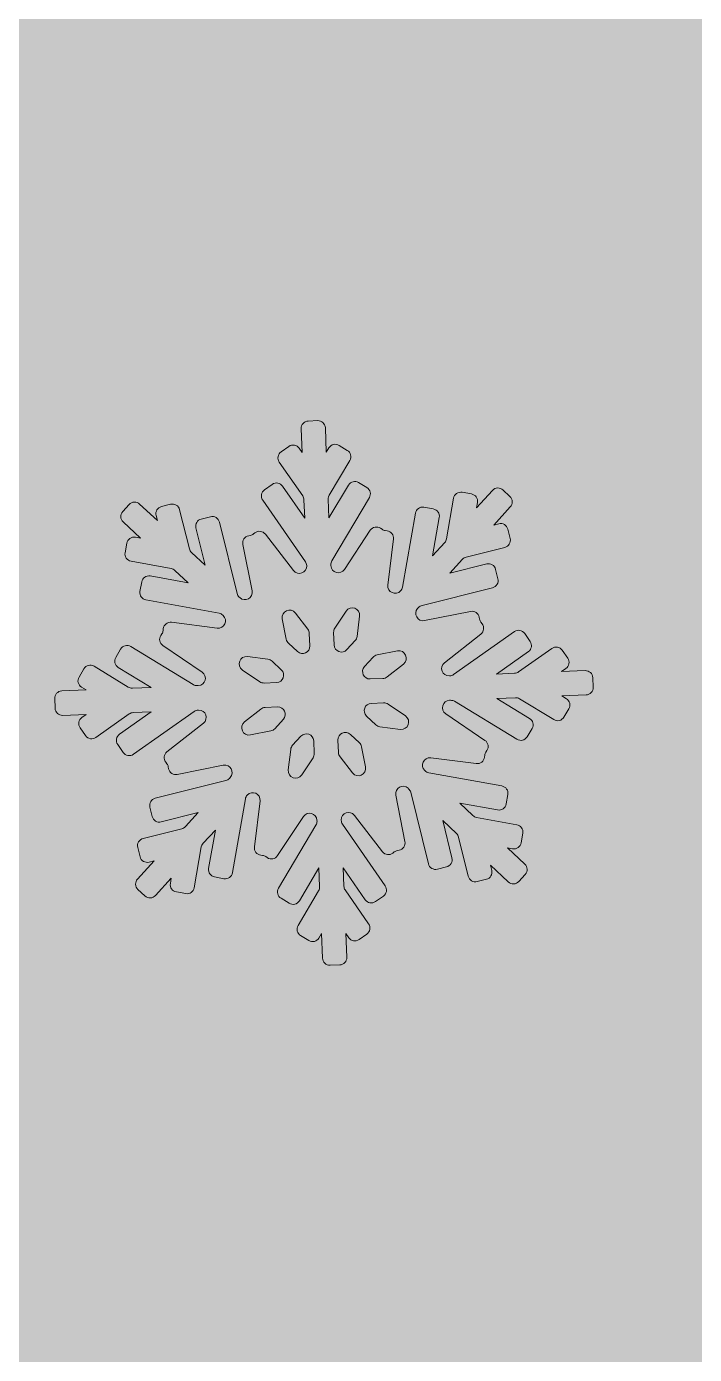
# Model space of a CAD drawing. Header units: millimetres. Extents: x 6 to 192, y -123 to -19.
# Drawn here: x 144.22 to 152.76, y -53.76 to -36.79 of the extents above; entities that cross this region are included whole.
import ezdxf

# ---------------------------------------------------------------- set-up
doc = ezdxf.new("R2010")
doc.units = ezdxf.units.MM
doc.header["$MEASUREMENT"] = 0
doc.layers.add('engraving', color=7, linetype='Continuous')
doc.layers.add('Layer 1', color=7, linetype='Continuous')

msp = doc.modelspace()

# ---------------------------------------------------------------- hatches: boundary and pattern name
at = {"layer": 'Layer 1'}
h = msp.add_hatch(color=2, dxfattribs=at)
h.dxf.hatch_style = 2
edge = h.paths.add_edge_path()
edge.add_spline(control_points=[(177.812, -93.85), (176.467, -94.657), (175.24, -95.279), (174.131, -95.716), (173.022, -96.154), (171.927, -96.439), (170.853, -96.573), (169.777, -96.709), (168.668, -96.691), (167.525, -96.523), (166.382, -96.356), (165.071, -96.069), (163.592, -95.665), (166.349, -92.372), (168.685, -88.49), (170.601, -84.018), (172.518, -79.547), (173.475, -74.992), (173.475, -70.352), (173.475, -65.108), (172.483, -60.184), (170.5, -55.578), (168.516, -50.974), (165.811, -46.956), (162.382, -43.527), (158.953, -40.098), (154.935, -37.393), (150.331, -35.409), (148.214, -34.498), (146.029, -33.798), (143.778, -33.306), (143.229, -31.368), (141.514, -29.909), (139.444, -29.751), (140.949, -28.636), (141.929, -26.852), (141.929, -24.835), (141.929, -21.455), (139.189, -18.715), (135.808, -18.715), (132.428, -18.715), (129.688, -21.455), (129.688, -24.835), (129.688, -26.852), (130.667, -28.636), (132.172, -29.751), (130.144, -29.906), (128.457, -31.31), (127.874, -33.19), (125.431, -33.686), (123.067, -34.425), (120.782, -35.409), (116.177, -37.393), (112.159, -40.098), (108.731, -43.527), (105.302, -46.956), (102.595, -50.974), (100.612, -55.578), (98.628, -60.184), (97.637, -65.108), (97.637, -70.352), (97.637, -75.395), (98.527, -80.102), (100.31, -84.472), (102.09, -88.843), (104.596, -92.74), (107.823, -96.17), (106.209, -97.516), (104.747, -98.809), (103.436, -100.053), (102.125, -101.298), (100.998, -102.39), (100.058, -103.33), (99.115, -104.272), (98.174, -105.347), (97.234, -106.557), (97.234, -106.557), (116.799, -116.844), (116.799, -116.844), (116.865, -116.844), (117.605, -116.322), (119.017, -115.28), (120.429, -114.237), (122.108, -113.095), (124.059, -111.851), (126.009, -110.607), (128.026, -109.464), (130.111, -108.423), (132.193, -107.38), (134.009, -106.86), (135.556, -106.86), (136.699, -106.86), (137.876, -107.044), (139.086, -107.414), (140.296, -107.783), (141.523, -108.237), (142.767, -108.776), (144.01, -109.313), (145.271, -109.901), (146.548, -110.541), (147.825, -111.178), (149.104, -111.767), (150.381, -112.306), (152.196, -113.112), (154.045, -113.884), (155.927, -114.625), (157.81, -115.364), (159.725, -115.986), (161.676, -116.491), (163.626, -116.995), (165.625, -117.331), (167.677, -117.499), (169.727, -117.666), (171.827, -117.583), (173.979, -117.247), (176.869, -116.776), (179.426, -116.07), (181.644, -115.129), (183.863, -114.187), (185.744, -113.247), (187.292, -112.306), (189.039, -111.162), (190.585, -109.951), (191.93, -108.674), (191.93, -108.674), (177.812, -93.85), (177.812, -93.85)], knot_values=[0, 0, 0, 0, 1, 1, 1, 2, 2, 2, 3, 3, 3, 4, 4, 4, 5, 5, 5, 6, 6, 6, 7, 7, 7, 8, 8, 8, 9, 9, 9, 10, 10, 10, 11, 11, 11, 12, 12, 12, 13, 13, 13, 14, 14, 14, 15, 15, 15, 16, 16, 16, 17, 17, 17, 18, 18, 18, 19, 19, 19, 20, 20, 20, 21, 21, 21, 22, 22, 22, 23, 23, 23, 24, 24, 24, 25, 25, 25, 26, 26, 26, 27, 27, 27, 28, 28, 28, 29, 29, 29, 30, 30, 30, 31, 31, 31, 32, 32, 32, 33, 33, 33, 34, 34, 34, 35, 35, 35, 36, 36, 36, 37, 37, 37, 38, 38, 38, 39, 39, 39, 40, 40, 40, 41, 41, 41, 42, 42, 42, 42], degree=3, periodic=1)
edge = h.paths.add_edge_path()
edge.add_spline(control_points=[(132.001, -24.835), (132.001, -22.736), (133.709, -21.028), (135.808, -21.028), (137.908, -21.028), (139.616, -22.736), (139.616, -24.835), (139.616, -26.935), (137.908, -28.643), (135.808, -28.643), (133.709, -28.643), (132.001, -26.935), (132.001, -24.835)], knot_values=[0, 0, 0, 0, 1, 1, 1, 2, 2, 2, 3, 3, 3, 4, 4, 4, 4], degree=3, periodic=1)
edge = h.paths.add_edge_path()
edge.add_spline(control_points=[(150.532, -76.504), (149.691, -78.455), (148.566, -80.152), (147.154, -81.597), (145.742, -83.044), (144.061, -84.186), (142.111, -85.026), (140.16, -85.867), (138.078, -86.286), (135.859, -86.286), (133.64, -86.286), (131.556, -85.867), (129.607, -85.026), (127.655, -84.186), (125.958, -83.044), (124.513, -81.597), (123.067, -80.152), (121.924, -78.455), (121.085, -76.504), (120.243, -74.555), (119.824, -72.47), (119.824, -70.252), (119.824, -68.033), (120.243, -65.95), (121.085, -63.999), (121.924, -62.05), (123.067, -60.369), (124.513, -58.957), (125.958, -57.545), (127.655, -56.42), (129.607, -55.578), (131.556, -54.738), (133.64, -54.318), (135.859, -54.318), (138.078, -54.318), (140.16, -54.738), (142.111, -55.578), (144.061, -56.42), (145.742, -57.545), (147.154, -58.957), (148.566, -60.369), (149.691, -62.05), (150.532, -63.999), (151.372, -65.95), (151.793, -68.033), (151.793, -70.252), (151.793, -72.47), (151.372, -74.555), (150.532, -76.504)], knot_values=[0, 0, 0, 0, 1, 1, 1, 2, 2, 2, 3, 3, 3, 4, 4, 4, 5, 5, 5, 6, 6, 6, 7, 7, 7, 8, 8, 8, 9, 9, 9, 10, 10, 10, 11, 11, 11, 12, 12, 12, 13, 13, 13, 14, 14, 14, 15, 15, 15, 16, 16, 16, 16], degree=3, periodic=1)

# ---------------------------------------------------------------- linework, layer by layer
at = {"layer": 'engraving', "lineweight": 0}
for points, knots in [([(151.458, -45.111), (151.456, -45.059), (151.412, -45.018), (151.36, -45.02), (151.36, -45.02), (151.059, -45.032), (151.059, -45.032), (151.059, -45.032), (151.115, -44.993), (151.115, -44.993), (151.157, -44.963), (151.168, -44.904), (151.138, -44.862), (151.138, -44.862), (151.068, -44.761), (151.068, -44.761), (151.038, -44.717), (150.979, -44.707), (150.936, -44.737), (150.936, -44.737), (150.51, -45.038), (150.51, -45.038), (150.495, -45.049), (150.477, -45.054), (150.459, -45.055), (150.459, -45.055), (150.229, -45.064), (150.229, -45.064), (150.229, -45.064), (150.635, -44.778), (150.635, -44.778), (150.677, -44.748), (150.687, -44.69), (150.658, -44.647), (150.658, -44.647), (150.588, -44.546), (150.588, -44.546), (150.558, -44.503), (150.498, -44.492), (150.456, -44.522), (150.456, -44.522), (149.68, -45.07), (149.68, -45.07), (149.665, -45.081), (149.648, -45.087), (149.629, -45.087), (149.629, -45.087), (149.625, -45.088), (149.625, -45.088), (149.533, -45.091), (149.491, -44.976), (149.563, -44.919), (149.563, -44.919), (150.028, -44.553), (150.028, -44.553), (150.068, -44.521), (150.076, -44.462), (150.044, -44.421), (150.044, -44.421), (150.029, -44.401), (150.029, -44.401), (150.02, -44.39), (150.014, -44.376), (150.012, -44.362), (150.012, -44.362), (150.007, -44.338), (150.007, -44.338), (149.997, -44.287), (149.947, -44.254), (149.896, -44.264), (149.896, -44.264), (149.308, -44.381), (149.308, -44.381), (149.219, -44.399), (149.159, -44.292), (149.22, -44.225), (149.22, -44.225), (149.23, -44.214), (149.23, -44.214), (149.242, -44.2), (149.259, -44.191), (149.277, -44.186), (149.277, -44.186), (150.177, -43.96), (150.177, -43.96), (150.228, -43.948), (150.259, -43.896), (150.246, -43.846), (150.246, -43.846), (150.216, -43.726), (150.216, -43.726), (150.204, -43.675), (150.152, -43.645), (150.102, -43.657), (150.102, -43.657), (149.63, -43.775), (149.63, -43.775), (149.63, -43.775), (149.793, -43.597), (149.793, -43.597), (149.805, -43.584), (149.821, -43.574), (149.839, -43.57), (149.839, -43.57), (150.333, -43.446), (150.333, -43.446), (150.383, -43.433), (150.414, -43.382), (150.402, -43.331), (150.402, -43.331), (150.372, -43.212), (150.372, -43.212), (150.359, -43.161), (150.308, -43.13), (150.257, -43.143), (150.257, -43.143), (150.193, -43.159), (150.193, -43.159), (150.193, -43.159), (150.404, -42.927), (150.404, -42.927), (150.439, -42.889), (150.437, -42.83), (150.399, -42.795), (150.399, -42.795), (150.31, -42.711), (150.31, -42.711), (150.271, -42.675), (150.211, -42.677), (150.175, -42.716), (150.175, -42.716), (149.973, -42.938), (149.973, -42.938), (149.973, -42.938), (149.985, -42.871), (149.985, -42.871), (149.994, -42.82), (149.96, -42.771), (149.909, -42.762), (149.909, -42.762), (149.789, -42.741), (149.789, -42.741), (149.738, -42.731), (149.688, -42.766), (149.679, -42.817), (149.679, -42.817), (149.589, -43.337), (149.589, -43.337), (149.586, -43.355), (149.578, -43.371), (149.566, -43.384), (149.566, -43.384), (149.411, -43.554), (149.411, -43.554), (149.411, -43.554), (149.496, -43.063), (149.496, -43.063), (149.505, -43.012), (149.471, -42.963), (149.42, -42.954), (149.42, -42.954), (149.3, -42.932), (149.3, -42.932), (149.249, -42.923), (149.2, -42.957), (149.191, -43.009), (149.191, -43.009), (149.026, -43.953), (149.026, -43.953), (149.023, -43.971), (149.015, -43.988), (149.003, -44.001), (149.003, -44.001), (149.003, -44.001), (149.003, -44.001), (148.941, -44.069), (148.828, -44.017), (148.839, -43.926), (148.839, -43.926), (148.911, -43.337), (148.911, -43.337), (148.917, -43.286), (148.88, -43.239), (148.829, -43.232), (148.829, -43.232), (148.806, -43.229), (148.806, -43.229), (148.792, -43.228), (148.777, -43.222), (148.765, -43.214), (148.765, -43.214), (148.747, -43.201), (148.747, -43.201), (148.703, -43.172), (148.644, -43.183), (148.615, -43.227), (148.615, -43.227), (148.285, -43.726), (148.285, -43.726), (148.235, -43.803), (148.116, -43.77), (148.112, -43.678), (148.112, -43.678), (148.111, -43.668), (148.111, -43.668), (148.111, -43.649), (148.115, -43.631), (148.125, -43.616), (148.125, -43.616), (148.603, -42.809), (148.603, -42.809), (148.629, -42.765), (148.615, -42.708), (148.571, -42.681), (148.571, -42.681), (148.466, -42.617), (148.466, -42.617), (148.422, -42.59), (148.363, -42.604), (148.336, -42.65), (148.336, -42.65), (148.087, -43.069), (148.087, -43.069), (148.087, -43.069), (148.077, -42.828), (148.077, -42.828), (148.077, -42.809), (148.081, -42.791), (148.091, -42.776), (148.091, -42.776), (148.353, -42.333), (148.353, -42.333), (148.379, -42.289), (148.365, -42.231), (148.321, -42.205), (148.321, -42.205), (148.217, -42.141), (148.217, -42.141), (148.172, -42.114), (148.113, -42.128), (148.086, -42.173), (148.086, -42.173), (148.053, -42.229), (148.053, -42.229), (148.053, -42.229), (148.041, -41.916), (148.041, -41.916), (148.038, -41.864), (147.995, -41.823), (147.943, -41.825), (147.943, -41.825), (147.821, -41.83), (147.821, -41.83), (147.769, -41.832), (147.729, -41.876), (147.731, -41.928), (147.731, -41.928), (147.743, -42.23), (147.743, -42.23), (147.743, -42.23), (147.706, -42.177), (147.706, -42.177), (147.676, -42.134), (147.617, -42.123), (147.574, -42.154), (147.574, -42.154), (147.474, -42.224), (147.474, -42.224), (147.432, -42.254), (147.422, -42.312), (147.451, -42.355), (147.451, -42.355), (147.751, -42.788), (147.751, -42.788), (147.761, -42.803), (147.767, -42.82), (147.767, -42.838), (147.767, -42.838), (147.777, -43.07), (147.777, -43.07), (147.777, -43.07), (147.495, -42.663), (147.495, -42.663), (147.465, -42.619), (147.406, -42.609), (147.363, -42.639), (147.363, -42.639), (147.264, -42.71), (147.264, -42.71), (147.221, -42.739), (147.211, -42.798), (147.24, -42.84), (147.24, -42.84), (147.785, -43.628), (147.785, -43.628), (147.795, -43.643), (147.801, -43.66), (147.802, -43.678), (147.802, -43.678), (147.802, -43.68), (147.802, -43.68), (147.805, -43.772), (147.689, -43.814), (147.632, -43.741), (147.632, -43.741), (147.274, -43.276), (147.274, -43.276), (147.242, -43.235), (147.182, -43.227), (147.141, -43.26), (147.141, -43.26), (147.123, -43.273), (147.123, -43.273), (147.112, -43.283), (147.098, -43.289), (147.083, -43.292), (147.083, -43.292), (147.061, -43.296), (147.061, -43.296), (147.01, -43.307), (146.977, -43.356), (146.987, -43.407), (146.987, -43.407), (147.104, -44), (147.104, -44), (147.122, -44.09), (147.014, -44.15), (146.947, -44.087), (146.947, -44.087), (146.941, -44.082), (146.941, -44.082), (146.928, -44.069), (146.918, -44.053), (146.914, -44.035), (146.914, -44.035), (146.688, -43.122), (146.688, -43.122), (146.675, -43.071), (146.624, -43.04), (146.573, -43.053), (146.573, -43.053), (146.456, -43.083), (146.456, -43.083), (146.405, -43.095), (146.374, -43.146), (146.387, -43.197), (146.387, -43.197), (146.505, -43.674), (146.505, -43.674), (146.505, -43.674), (146.33, -43.511), (146.33, -43.511), (146.317, -43.498), (146.307, -43.482), (146.303, -43.464), (146.303, -43.464), (146.179, -42.963), (146.179, -42.963), (146.166, -42.912), (146.115, -42.882), (146.064, -42.894), (146.064, -42.894), (145.947, -42.924), (145.947, -42.924), (145.896, -42.936), (145.866, -42.988), (145.878, -43.038), (145.878, -43.038), (145.894, -43.103), (145.894, -43.103), (145.894, -43.103), (145.667, -42.891), (145.667, -42.891), (145.629, -42.855), (145.568, -42.857), (145.533, -42.896), (145.533, -42.896), (145.451, -42.986), (145.451, -42.986), (145.416, -43.025), (145.418, -43.084), (145.456, -43.119), (145.456, -43.119), (145.678, -43.327), (145.678, -43.327), (145.678, -43.327), (145.613, -43.315), (145.613, -43.315), (145.561, -43.305), (145.512, -43.34), (145.503, -43.392), (145.503, -43.392), (145.482, -43.513), (145.482, -43.513), (145.473, -43.564), (145.507, -43.613), (145.558, -43.622), (145.558, -43.622), (146.071, -43.715), (146.071, -43.715), (146.089, -43.718), (146.105, -43.726), (146.119, -43.739), (146.119, -43.739), (146.289, -43.898), (146.289, -43.898), (146.289, -43.898), (145.803, -43.81), (145.803, -43.81), (145.752, -43.801), (145.703, -43.835), (145.694, -43.887), (145.694, -43.887), (145.672, -44.008), (145.672, -44.008), (145.663, -44.059), (145.698, -44.108), (145.749, -44.117), (145.749, -44.117), (146.682, -44.286), (146.682, -44.286), (146.7, -44.289), (146.716, -44.298), (146.73, -44.31), (146.73, -44.31), (146.734, -44.314), (146.734, -44.314), (146.801, -44.377), (146.748, -44.488), (146.658, -44.477), (146.658, -44.477), (146.076, -44.403), (146.076, -44.403), (146.024, -44.396), (145.977, -44.433), (145.97, -44.485), (145.97, -44.485), (145.968, -44.509), (145.968, -44.509), (145.966, -44.523), (145.961, -44.537), (145.953, -44.55), (145.953, -44.55), (145.939, -44.57), (145.939, -44.57), (145.911, -44.613), (145.922, -44.671), (145.965, -44.7), (145.965, -44.7), (146.466, -45.039), (146.466, -45.039), (146.541, -45.091), (146.508, -45.208), (146.417, -45.212), (146.417, -45.212), (146.405, -45.212), (146.405, -45.212), (146.386, -45.213), (146.368, -45.208), (146.352, -45.199), (146.352, -45.199), (145.556, -44.714), (145.556, -44.714), (145.511, -44.686), (145.452, -44.701), (145.425, -44.746), (145.425, -44.746), (145.363, -44.852), (145.363, -44.852), (145.336, -44.896), (145.351, -44.954), (145.395, -44.98), (145.395, -44.98), (145.813, -45.235), (145.813, -45.235), (145.813, -45.235), (145.575, -45.245), (145.575, -45.245), (145.556, -45.245), (145.538, -45.241), (145.522, -45.231), (145.522, -45.231), (145.086, -44.965), (145.086, -44.965), (145.041, -44.938), (144.982, -44.952), (144.956, -44.998), (144.956, -44.998), (144.893, -45.103), (144.893, -45.103), (144.867, -45.148), (144.881, -45.205), (144.925, -45.232), (144.925, -45.232), (144.984, -45.268), (144.984, -45.268), (144.984, -45.268), (144.673, -45.28), (144.673, -45.28), (144.621, -45.282), (144.58, -45.326), (144.582, -45.378), (144.582, -45.378), (144.587, -45.501), (144.587, -45.501), (144.589, -45.553), (144.633, -45.594), (144.685, -45.592), (144.685, -45.592), (144.986, -45.58), (144.986, -45.58), (144.986, -45.58), (144.93, -45.619), (144.93, -45.619), (144.888, -45.649), (144.878, -45.708), (144.907, -45.75), (144.907, -45.75), (144.977, -45.851), (144.977, -45.851), (145.007, -45.895), (145.066, -45.905), (145.109, -45.875), (145.109, -45.875), (145.535, -45.574), (145.535, -45.574), (145.55, -45.563), (145.568, -45.557), (145.586, -45.557), (145.586, -45.557), (145.816, -45.548), (145.816, -45.548), (145.816, -45.548), (145.411, -45.834), (145.411, -45.834), (145.368, -45.864), (145.358, -45.922), (145.387, -45.965), (145.387, -45.965), (145.457, -46.066), (145.457, -46.066), (145.487, -46.109), (145.547, -46.12), (145.589, -46.09), (145.589, -46.09), (146.365, -45.542), (146.365, -45.542), (146.38, -45.531), (146.398, -45.525), (146.416, -45.525), (146.416, -45.525), (146.42, -45.524), (146.42, -45.524), (146.512, -45.521), (146.554, -45.636), (146.482, -45.693), (146.482, -45.693), (146.017, -46.059), (146.017, -46.059), (145.977, -46.091), (145.969, -46.15), (146.001, -46.191), (146.001, -46.191), (146.016, -46.21), (146.016, -46.21), (146.025, -46.222), (146.031, -46.235), (146.034, -46.25), (146.034, -46.25), (146.038, -46.274), (146.038, -46.274), (146.048, -46.325), (146.098, -46.358), (146.149, -46.348), (146.149, -46.348), (146.737, -46.231), (146.737, -46.231), (146.826, -46.213), (146.886, -46.32), (146.825, -46.387), (146.825, -46.387), (146.815, -46.398), (146.815, -46.398), (146.803, -46.412), (146.786, -46.421), (146.768, -46.426), (146.768, -46.426), (145.868, -46.652), (145.868, -46.652), (145.817, -46.664), (145.787, -46.716), (145.799, -46.766), (145.799, -46.766), (145.829, -46.886), (145.829, -46.886), (145.841, -46.937), (145.893, -46.967), (145.943, -46.955), (145.943, -46.955), (146.415, -46.836), (146.415, -46.836), (146.415, -46.836), (146.252, -47.014), (146.252, -47.014), (146.24, -47.028), (146.224, -47.038), (146.206, -47.042), (146.206, -47.042), (145.712, -47.166), (145.712, -47.166), (145.662, -47.179), (145.631, -47.23), (145.643, -47.281), (145.643, -47.281), (145.673, -47.4), (145.673, -47.4), (145.686, -47.451), (145.737, -47.482), (145.788, -47.469), (145.788, -47.469), (145.852, -47.453), (145.852, -47.453), (145.852, -47.453), (145.641, -47.685), (145.641, -47.685), (145.606, -47.723), (145.608, -47.782), (145.646, -47.817), (145.646, -47.817), (145.735, -47.901), (145.735, -47.901), (145.774, -47.937), (145.834, -47.935), (145.87, -47.896), (145.87, -47.896), (146.072, -47.674), (146.072, -47.674), (146.072, -47.674), (146.06, -47.741), (146.06, -47.741), (146.051, -47.792), (146.085, -47.841), (146.137, -47.85), (146.137, -47.85), (146.256, -47.871), (146.256, -47.871), (146.308, -47.881), (146.357, -47.846), (146.366, -47.795), (146.366, -47.795), (146.456, -47.275), (146.456, -47.275), (146.459, -47.257), (146.467, -47.241), (146.48, -47.228), (146.48, -47.228), (146.635, -47.058), (146.635, -47.058), (146.635, -47.058), (146.549, -47.549), (146.549, -47.549), (146.54, -47.6), (146.574, -47.649), (146.625, -47.658), (146.625, -47.658), (146.745, -47.68), (146.745, -47.68), (146.796, -47.689), (146.846, -47.655), (146.855, -47.603), (146.855, -47.603), (147.019, -46.658), (147.019, -46.658), (147.022, -46.641), (147.03, -46.624), (147.042, -46.611), (147.042, -46.611), (147.042, -46.611), (147.042, -46.611), (147.104, -46.543), (147.217, -46.595), (147.206, -46.686), (147.206, -46.686), (147.134, -47.275), (147.134, -47.275), (147.128, -47.326), (147.165, -47.373), (147.216, -47.38), (147.216, -47.38), (147.239, -47.383), (147.239, -47.383), (147.253, -47.384), (147.268, -47.39), (147.28, -47.398), (147.28, -47.398), (147.299, -47.411), (147.299, -47.411), (147.342, -47.44), (147.401, -47.429), (147.43, -47.385), (147.43, -47.385), (147.76, -46.886), (147.76, -46.886), (147.811, -46.809), (147.93, -46.842), (147.933, -46.934), (147.933, -46.934), (147.934, -46.944), (147.934, -46.944), (147.934, -46.963), (147.93, -46.981), (147.921, -46.996), (147.921, -46.996), (147.442, -47.803), (147.442, -47.803), (147.416, -47.847), (147.43, -47.905), (147.474, -47.931), (147.474, -47.931), (147.579, -47.995), (147.579, -47.995), (147.624, -48.022), (147.682, -48.008), (147.709, -47.962), (147.709, -47.962), (147.958, -47.543), (147.958, -47.543), (147.958, -47.543), (147.968, -47.784), (147.968, -47.784), (147.968, -47.802), (147.964, -47.821), (147.955, -47.836), (147.955, -47.836), (147.692, -48.279), (147.692, -48.279), (147.666, -48.323), (147.68, -48.381), (147.724, -48.408), (147.724, -48.408), (147.828, -48.471), (147.828, -48.471), (147.873, -48.498), (147.932, -48.484), (147.959, -48.439), (147.959, -48.439), (147.992, -48.383), (147.992, -48.383), (147.992, -48.383), (148.004, -48.696), (148.004, -48.696), (148.007, -48.748), (148.05, -48.789), (148.102, -48.787), (148.102, -48.787), (148.224, -48.782), (148.224, -48.782), (148.276, -48.78), (148.317, -48.736), (148.314, -48.684), (148.314, -48.684), (148.302, -48.381), (148.302, -48.381), (148.302, -48.381), (148.339, -48.435), (148.339, -48.435), (148.369, -48.478), (148.428, -48.488), (148.471, -48.458), (148.471, -48.458), (148.571, -48.388), (148.571, -48.388), (148.613, -48.358), (148.623, -48.3), (148.594, -48.257), (148.594, -48.257), (148.294, -47.824), (148.294, -47.824), (148.284, -47.809), (148.278, -47.792), (148.278, -47.774), (148.278, -47.774), (148.268, -47.542), (148.268, -47.542), (148.268, -47.542), (148.55, -47.949), (148.55, -47.949), (148.58, -47.992), (148.639, -48.003), (148.682, -47.973), (148.682, -47.973), (148.782, -47.902), (148.782, -47.902), (148.824, -47.873), (148.834, -47.814), (148.805, -47.772), (148.805, -47.772), (148.26, -46.984), (148.26, -46.984), (148.25, -46.969), (148.244, -46.952), (148.244, -46.934), (148.244, -46.934), (148.244, -46.932), (148.244, -46.932), (148.24, -46.84), (148.357, -46.798), (148.413, -46.871), (148.413, -46.871), (148.771, -47.336), (148.771, -47.336), (148.803, -47.378), (148.863, -47.385), (148.904, -47.353), (148.904, -47.353), (148.922, -47.339), (148.922, -47.339), (148.934, -47.329), (148.947, -47.323), (148.962, -47.32), (148.962, -47.32), (148.984, -47.316), (148.984, -47.316), (149.035, -47.305), (149.068, -47.256), (149.058, -47.205), (149.058, -47.205), (148.941, -46.612), (148.941, -46.612), (148.924, -46.522), (149.031, -46.462), (149.098, -46.525), (149.098, -46.525), (149.104, -46.53), (149.104, -46.53), (149.118, -46.543), (149.127, -46.559), (149.131, -46.576), (149.131, -46.576), (149.357, -47.49), (149.357, -47.49), (149.37, -47.541), (149.421, -47.572), (149.472, -47.559), (149.472, -47.559), (149.59, -47.529), (149.59, -47.529), (149.64, -47.517), (149.671, -47.466), (149.658, -47.415), (149.658, -47.415), (149.54, -46.938), (149.54, -46.938), (149.54, -46.938), (149.715, -47.101), (149.715, -47.101), (149.728, -47.114), (149.738, -47.13), (149.742, -47.148), (149.742, -47.148), (149.866, -47.649), (149.866, -47.649), (149.879, -47.7), (149.93, -47.731), (149.981, -47.718), (149.981, -47.718), (150.099, -47.688), (150.099, -47.688), (150.149, -47.676), (150.18, -47.624), (150.167, -47.574), (150.167, -47.574), (150.151, -47.509), (150.151, -47.509), (150.151, -47.509), (150.378, -47.721), (150.378, -47.721), (150.416, -47.757), (150.477, -47.755), (150.512, -47.716), (150.512, -47.716), (150.595, -47.626), (150.595, -47.626), (150.63, -47.587), (150.627, -47.528), (150.589, -47.493), (150.589, -47.493), (150.368, -47.285), (150.368, -47.285), (150.368, -47.285), (150.432, -47.297), (150.432, -47.297), (150.484, -47.307), (150.533, -47.272), (150.542, -47.22), (150.542, -47.22), (150.563, -47.099), (150.563, -47.099), (150.572, -47.048), (150.538, -46.999), (150.487, -46.99), (150.487, -46.99), (149.974, -46.897), (149.974, -46.897), (149.956, -46.894), (149.94, -46.886), (149.926, -46.873), (149.926, -46.873), (149.757, -46.714), (149.757, -46.714), (149.757, -46.714), (150.242, -46.802), (150.242, -46.802), (150.293, -46.811), (150.343, -46.777), (150.352, -46.725), (150.352, -46.725), (150.373, -46.604), (150.373, -46.604), (150.382, -46.553), (150.348, -46.504), (150.296, -46.495), (150.296, -46.495), (149.363, -46.326), (149.363, -46.326), (149.345, -46.323), (149.329, -46.314), (149.316, -46.302), (149.316, -46.302), (149.311, -46.298), (149.311, -46.298), (149.244, -46.235), (149.297, -46.124), (149.388, -46.135), (149.388, -46.135), (149.969, -46.209), (149.969, -46.209), (150.021, -46.216), (150.068, -46.179), (150.075, -46.127), (150.075, -46.127), (150.078, -46.103), (150.078, -46.103), (150.079, -46.088), (150.085, -46.075), (150.093, -46.062), (150.093, -46.062), (150.106, -46.042), (150.106, -46.042), (150.134, -45.999), (150.123, -45.941), (150.08, -45.912), (150.08, -45.912), (149.579, -45.573), (149.579, -45.573), (149.504, -45.521), (149.538, -45.404), (149.629, -45.4), (149.629, -45.4), (149.64, -45.4), (149.64, -45.4), (149.659, -45.399), (149.677, -45.404), (149.693, -45.413), (149.693, -45.413), (150.489, -45.898), (150.489, -45.898), (150.534, -45.926), (150.593, -45.911), (150.62, -45.866), (150.62, -45.866), (150.682, -45.76), (150.682, -45.76), (150.709, -45.716), (150.694, -45.658), (150.65, -45.632), (150.65, -45.632), (150.232, -45.377), (150.232, -45.377), (150.232, -45.377), (150.47, -45.367), (150.47, -45.367), (150.489, -45.367), (150.507, -45.371), (150.523, -45.381), (150.523, -45.381), (150.959, -45.647), (150.959, -45.647), (151.004, -45.674), (151.063, -45.66), (151.09, -45.614), (151.09, -45.614), (151.152, -45.509), (151.152, -45.509), (151.179, -45.464), (151.164, -45.407), (151.12, -45.38), (151.12, -45.38), (151.062, -45.344), (151.062, -45.344), (151.062, -45.344), (151.372, -45.332), (151.372, -45.332), (151.424, -45.33), (151.465, -45.286), (151.463, -45.234), (151.463, -45.234), (151.458, -45.111), (151.458, -45.111)], [0, 0, 0, 0, 1, 1, 1, 2, 2, 2, 3, 3, 3, 4, 4, 4, 5, 5, 5, 6, 6, 6, 7, 7, 7, 8, 8, 8, 9, 9, 9, 10, 10, 10, 11, 11, 11, 12, 12, 12, 13, 13, 13, 14, 14, 14, 15, 15, 15, 16, 16, 16, 17, 17, 17, 18, 18, 18, 19, 19, 19, 20, 20, 20, 21, 21, 21, 22, 22, 22, 23, 23, 23, 24, 24, 24, 25, 25, 25, 26, 26, 26, 27, 27, 27, 28, 28, 28, 29, 29, 29, 30, 30, 30, 31, 31, 31, 32, 32, 32, 33, 33, 33, 34, 34, 34, 35, 35, 35, 36, 36, 36, 37, 37, 37, 38, 38, 38, 39, 39, 39, 40, 40, 40, 41, 41, 41, 42, 42, 42, 43, 43, 43, 44, 44, 44, 45, 45, 45, 46, 46, 46, 47, 47, 47, 48, 48, 48, 49, 49, 49, 50, 50, 50, 51, 51, 51, 52, 52, 52, 53, 53, 53, 54, 54, 54, 55, 55, 55, 56, 56, 56, 57, 57, 57, 58, 58, 58, 59, 59, 59, 60, 60, 60, 61, 61, 61, 62, 62, 62, 63, 63, 63, 64, 64, 64, 65, 65, 65, 66, 66, 66, 67, 67, 67, 68, 68, 68, 69, 69, 69, 70, 70, 70, 71, 71, 71, 72, 72, 72, 73, 73, 73, 74, 74, 74, 75, 75, 75, 76, 76, 76, 77, 77, 77, 78, 78, 78, 79, 79, 79, 80, 80, 80, 81, 81, 81, 82, 82, 82, 83, 83, 83, 84, 84, 84, 85, 85, 85, 86, 86, 86, 87, 87, 87, 88, 88, 88, 89, 89, 89, 90, 90, 90, 91, 91, 91, 92, 92, 92, 93, 93, 93, 94, 94, 94, 95, 95, 95, 96, 96, 96, 97, 97, 97, 98, 98, 98, 99, 99, 99, 100, 100, 100, 101, 101, 101, 102, 102, 102, 103, 103, 103, 104, 104, 104, 105, 105, 105, 106, 106, 106, 107, 107, 107, 108, 108, 108, 109, 109, 109, 110, 110, 110, 111, 111, 111, 112, 112, 112, 113, 113, 113, 114, 114, 114, 115, 115, 115, 116, 116, 116, 117, 117, 117, 118, 118, 118, 119, 119, 119, 120, 120, 120, 121, 121, 121, 122, 122, 122, 123, 123, 123, 124, 124, 124, 125, 125, 125, 126, 126, 126, 127, 127, 127, 128, 128, 128, 129, 129, 129, 130, 130, 130, 131, 131, 131, 132, 132, 132, 133, 133, 133, 134, 134, 134, 135, 135, 135, 136, 136, 136, 137, 137, 137, 138, 138, 138, 139, 139, 139, 140, 140, 140, 141, 141, 141, 142, 142, 142, 143, 143, 143, 144, 144, 144, 145, 145, 145, 146, 146, 146, 147, 147, 147, 148, 148, 148, 149, 149, 149, 150, 150, 150, 151, 151, 151, 152, 152, 152, 153, 153, 153, 154, 154, 154, 155, 155, 155, 156, 156, 156, 157, 157, 157, 158, 158, 158, 159, 159, 159, 160, 160, 160, 161, 161, 161, 162, 162, 162, 163, 163, 163, 164, 164, 164, 165, 165, 165, 166, 166, 166, 167, 167, 167, 168, 168, 168, 169, 169, 169, 170, 170, 170, 171, 171, 171, 172, 172, 172, 173, 173, 173, 174, 174, 174, 175, 175, 175, 176, 176, 176, 177, 177, 177, 178, 178, 178, 179, 179, 179, 180, 180, 180, 181, 181, 181, 182, 182, 182, 183, 183, 183, 184, 184, 184, 185, 185, 185, 186, 186, 186, 187, 187, 187, 188, 188, 188, 189, 189, 189, 190, 190, 190, 191, 191, 191, 192, 192, 192, 193, 193, 193, 194, 194, 194, 195, 195, 195, 196, 196, 196, 197, 197, 197, 198, 198, 198, 199, 199, 199, 200, 200, 200, 201, 201, 201, 202, 202, 202, 203, 203, 203, 204, 204, 204, 205, 205, 205, 206, 206, 206, 207, 207, 207, 208, 208, 208, 209, 209, 209, 210, 210, 210, 211, 211, 211, 212, 212, 212, 213, 213, 213, 214, 214, 214, 215, 215, 215, 216, 216, 216, 217, 217, 217, 218, 218, 218, 219, 219, 219, 220, 220, 220, 221, 221, 221, 222, 222, 222, 223, 223, 223, 224, 224, 224, 225, 225, 225, 226, 226, 226, 227, 227, 227, 228, 228, 228, 229, 229, 229, 230, 230, 230, 231, 231, 231, 232, 232, 232, 233, 233, 233, 234, 234, 234, 235, 235, 235, 236, 236, 236, 237, 237, 237, 238, 238, 238, 239, 239, 239, 240, 240, 240, 241, 241, 241, 242, 242, 242, 243, 243, 243, 244, 244, 244, 245, 245, 245, 246, 246, 246, 247, 247, 247, 248, 248, 248, 249, 249, 249, 250, 250, 250, 251, 251, 251, 252, 252, 252, 253, 253, 253, 254, 254, 254, 255, 255, 255, 256, 256, 256, 257, 257, 257, 258, 258, 258, 259, 259, 259, 260, 260, 260, 261, 261, 261, 262, 262, 262, 263, 263, 263, 264, 264, 264, 265, 265, 265, 266, 266, 266, 267, 267, 267, 268, 268, 268, 269, 269, 269, 270, 270, 270, 271, 271, 271, 272, 272, 272, 273, 273, 273, 274, 274, 274, 275, 275, 275, 276, 276, 276, 277, 277, 277, 278, 278, 278, 279, 279, 279, 280, 280, 280, 281, 281, 281, 282, 282, 282, 283, 283, 283, 284, 284, 284, 285, 285, 285, 286, 286, 286, 287, 287, 287, 288, 288, 288, 289, 289, 289, 290, 290, 290, 291, 291, 291, 292, 292, 292, 293, 293, 293, 294, 294, 294, 295, 295, 295, 296, 296, 296, 297, 297, 297, 298, 298, 298, 299, 299, 299, 300, 300, 300, 301, 301, 301, 302, 302, 302, 303, 303, 303, 304, 304, 304, 305, 305, 305, 306, 306, 306, 307, 307, 307, 308, 308, 308, 309, 309, 309, 310, 310, 310, 311, 311, 311, 312, 312, 312, 313, 313, 313, 314, 314, 314, 315, 315, 315, 316, 316, 316, 317, 317, 317, 318, 318, 318, 319, 319, 319, 320, 320, 320, 321, 321, 321, 322, 322, 322, 323, 323, 323, 324, 324, 324, 325, 325, 325, 326, 326, 326, 327, 327, 327, 328, 328, 328, 329, 329, 329, 330, 330, 330, 331, 331, 331, 332, 332, 332, 333, 333, 333, 334, 334, 334, 335, 335, 335, 336, 336, 336, 336]), ([(147.659, -44.284), (147.659, -44.284), (147.817, -44.49), (147.817, -44.49), (147.829, -44.506), (147.836, -44.524), (147.836, -44.544), (147.836, -44.544), (147.843, -44.704), (147.843, -44.704), (147.846, -44.788), (147.746, -44.834), (147.684, -44.777), (147.684, -44.777), (147.57, -44.67), (147.57, -44.67), (147.556, -44.657), (147.546, -44.639), (147.542, -44.619), (147.542, -44.619), (147.491, -44.36), (147.491, -44.36), (147.472, -44.262), (147.598, -44.205), (147.659, -44.284)], [0, 0, 0, 0, 1, 1, 1, 2, 2, 2, 3, 3, 3, 4, 4, 4, 5, 5, 5, 6, 6, 6, 7, 7, 7, 8, 8, 8, 8]), ([(148.153, -44.692), (148.153, -44.692), (148.146, -44.533), (148.146, -44.533), (148.146, -44.513), (148.151, -44.493), (148.162, -44.477), (148.162, -44.477), (148.306, -44.259), (148.306, -44.259), (148.361, -44.176), (148.491, -44.224), (148.479, -44.323), (148.479, -44.323), (148.447, -44.584), (148.447, -44.584), (148.444, -44.604), (148.436, -44.622), (148.423, -44.637), (148.423, -44.637), (148.317, -44.752), (148.317, -44.752), (148.26, -44.815), (148.156, -44.777), (148.153, -44.692)], [0, 0, 0, 0, 1, 1, 1, 2, 2, 2, 3, 3, 3, 4, 4, 4, 5, 5, 5, 6, 6, 6, 7, 7, 7, 8, 8, 8, 8]), ([(148.541, -44.969), (148.541, -44.969), (148.65, -44.849), (148.65, -44.849), (148.664, -44.835), (148.682, -44.824), (148.701, -44.82), (148.701, -44.82), (148.961, -44.769), (148.961, -44.769), (149.058, -44.749), (149.116, -44.874), (149.038, -44.936), (149.038, -44.936), (148.829, -45.1), (148.829, -45.1), (148.813, -45.113), (148.794, -45.12), (148.774, -45.121), (148.774, -45.121), (148.615, -45.127), (148.615, -45.127), (148.531, -45.13), (148.485, -45.031), (148.541, -44.969)], [0, 0, 0, 0, 1, 1, 1, 2, 2, 2, 3, 3, 3, 4, 4, 4, 5, 5, 5, 6, 6, 6, 7, 7, 7, 8, 8, 8, 8]), ([(147.203, -45.163), (147.203, -45.163), (146.982, -45.013), (146.982, -45.013), (146.899, -44.957), (146.948, -44.828), (147.047, -44.841), (147.047, -44.841), (147.307, -44.874), (147.307, -44.874), (147.326, -44.877), (147.345, -44.885), (147.359, -44.899), (147.359, -44.899), (147.478, -45.01), (147.478, -45.01), (147.539, -45.067), (147.501, -45.17), (147.417, -45.173), (147.417, -45.173), (147.26, -45.179), (147.26, -45.179), (147.24, -45.18), (147.22, -45.174), (147.203, -45.163)], [0, 0, 0, 0, 1, 1, 1, 2, 2, 2, 3, 3, 3, 4, 4, 4, 5, 5, 5, 6, 6, 6, 7, 7, 7, 8, 8, 8, 8]), ([(147.504, -45.643), (147.504, -45.643), (147.395, -45.763), (147.395, -45.763), (147.382, -45.777), (147.364, -45.788), (147.344, -45.791), (147.344, -45.791), (147.084, -45.843), (147.084, -45.843), (146.987, -45.863), (146.929, -45.738), (147.008, -45.676), (147.008, -45.676), (147.217, -45.512), (147.217, -45.512), (147.232, -45.499), (147.252, -45.492), (147.271, -45.491), (147.271, -45.491), (147.43, -45.485), (147.43, -45.485), (147.514, -45.482), (147.56, -45.581), (147.504, -45.643)], [0, 0, 0, 0, 1, 1, 1, 2, 2, 2, 3, 3, 3, 4, 4, 4, 5, 5, 5, 6, 6, 6, 7, 7, 7, 8, 8, 8, 8]), ([(148.842, -45.449), (148.842, -45.449), (149.063, -45.599), (149.063, -45.599), (149.146, -45.655), (149.097, -45.784), (148.999, -45.771), (148.999, -45.771), (148.738, -45.738), (148.738, -45.738), (148.719, -45.735), (148.7, -45.727), (148.686, -45.713), (148.686, -45.713), (148.567, -45.602), (148.567, -45.602), (148.506, -45.545), (148.544, -45.442), (148.628, -45.439), (148.628, -45.439), (148.785, -45.433), (148.785, -45.433), (148.805, -45.432), (148.825, -45.438), (148.842, -45.449)], [0, 0, 0, 0, 1, 1, 1, 2, 2, 2, 3, 3, 3, 4, 4, 4, 5, 5, 5, 6, 6, 6, 7, 7, 7, 8, 8, 8, 8]), ([(147.892, -45.919), (147.892, -45.919), (147.899, -46.079), (147.899, -46.079), (147.899, -46.099), (147.894, -46.119), (147.883, -46.135), (147.883, -46.135), (147.739, -46.353), (147.739, -46.353), (147.684, -46.436), (147.555, -46.388), (147.567, -46.289), (147.567, -46.289), (147.599, -46.028), (147.599, -46.028), (147.601, -46.008), (147.609, -45.99), (147.623, -45.975), (147.623, -45.975), (147.728, -45.86), (147.728, -45.86), (147.785, -45.797), (147.889, -45.835), (147.892, -45.919)], [0, 0, 0, 0, 1, 1, 1, 2, 2, 2, 3, 3, 3, 4, 4, 4, 5, 5, 5, 6, 6, 6, 7, 7, 7, 8, 8, 8, 8]), ([(148.387, -46.327), (148.387, -46.327), (148.228, -46.122), (148.228, -46.122), (148.216, -46.106), (148.209, -46.088), (148.209, -46.068), (148.209, -46.068), (148.202, -45.908), (148.202, -45.908), (148.199, -45.824), (148.299, -45.778), (148.361, -45.835), (148.361, -45.835), (148.475, -45.942), (148.475, -45.942), (148.489, -45.955), (148.499, -45.973), (148.503, -45.993), (148.503, -45.993), (148.554, -46.252), (148.554, -46.252), (148.573, -46.349), (148.447, -46.407), (148.387, -46.327)], [0, 0, 0, 0, 1, 1, 1, 2, 2, 2, 3, 3, 3, 4, 4, 4, 5, 5, 5, 6, 6, 6, 7, 7, 7, 8, 8, 8, 8])]:
    msp.add_open_spline(points, degree=3, knots=knots, dxfattribs=at)
at = {"layer": 'Layer 1', "lineweight": 0}
msp.add_open_spline([(177.812, -93.85), (176.467, -94.657), (175.24, -95.279), (174.131, -95.716), (173.022, -96.154), (171.927, -96.439), (170.853, -96.573), (169.777, -96.709), (168.668, -96.691), (167.525, -96.523), (166.382, -96.356), (165.071, -96.069), (163.592, -95.665), (166.349, -92.372), (168.685, -88.49), (170.601, -84.018), (172.518, -79.547), (173.475, -74.992), (173.475, -70.352), (173.475, -65.108), (172.483, -60.184), (170.5, -55.578), (168.516, -50.974), (165.811, -46.956), (162.382, -43.527), (158.953, -40.098), (154.935, -37.393), (150.331, -35.409), (148.214, -34.498), (146.029, -33.798), (143.778, -33.306), (143.229, -31.368), (141.514, -29.909), (139.444, -29.751), (140.949, -28.636), (141.929, -26.852), (141.929, -24.835), (141.929, -21.455), (139.189, -18.715), (135.808, -18.715), (132.428, -18.715), (129.688, -21.455), (129.688, -24.835), (129.688, -26.852), (130.667, -28.636), (132.172, -29.751), (130.144, -29.906), (128.457, -31.31), (127.874, -33.19), (125.431, -33.686), (123.067, -34.425), (120.782, -35.409), (116.177, -37.393), (112.159, -40.098), (108.731, -43.527), (105.302, -46.956), (102.595, -50.974), (100.612, -55.578), (98.628, -60.184), (97.637, -65.108), (97.637, -70.352), (97.637, -75.395), (98.527, -80.102), (100.31, -84.472), (102.09, -88.843), (104.596, -92.74), (107.823, -96.17), (106.209, -97.516), (104.747, -98.809), (103.436, -100.053), (102.125, -101.298), (100.998, -102.39), (100.058, -103.33), (99.115, -104.272), (98.174, -105.347), (97.234, -106.557), (97.234, -106.557), (116.799, -116.844), (116.799, -116.844), (116.865, -116.844), (117.605, -116.322), (119.017, -115.28), (120.429, -114.237), (122.108, -113.095), (124.059, -111.851), (126.009, -110.607), (128.026, -109.464), (130.111, -108.423), (132.193, -107.38), (134.009, -106.86), (135.556, -106.86), (136.699, -106.86), (137.876, -107.044), (139.086, -107.414), (140.296, -107.783), (141.523, -108.237), (142.767, -108.776), (144.01, -109.313), (145.271, -109.901), (146.548, -110.541), (147.825, -111.178), (149.104, -111.767), (150.381, -112.306), (152.196, -113.112), (154.045, -113.884), (155.927, -114.625), (157.81, -115.364), (159.725, -115.986), (161.676, -116.491), (163.626, -116.995), (165.625, -117.331), (167.677, -117.499), (169.727, -117.666), (171.827, -117.583), (173.979, -117.247), (176.869, -116.776), (179.426, -116.07), (181.644, -115.129), (183.863, -114.187), (185.744, -113.247), (187.292, -112.306), (189.039, -111.162), (190.585, -109.951), (191.93, -108.674), (191.93, -108.674), (177.812, -93.85), (177.812, -93.85)], degree=3, knots=[0, 0, 0, 0, 1, 1, 1, 2, 2, 2, 3, 3, 3, 4, 4, 4, 5, 5, 5, 6, 6, 6, 7, 7, 7, 8, 8, 8, 9, 9, 9, 10, 10, 10, 11, 11, 11, 12, 12, 12, 13, 13, 13, 14, 14, 14, 15, 15, 15, 16, 16, 16, 17, 17, 17, 18, 18, 18, 19, 19, 19, 20, 20, 20, 21, 21, 21, 22, 22, 22, 23, 23, 23, 24, 24, 24, 25, 25, 25, 26, 26, 26, 27, 27, 27, 28, 28, 28, 29, 29, 29, 30, 30, 30, 31, 31, 31, 32, 32, 32, 33, 33, 33, 34, 34, 34, 35, 35, 35, 36, 36, 36, 37, 37, 37, 38, 38, 38, 39, 39, 39, 40, 40, 40, 41, 41, 41, 42, 42, 42, 42], dxfattribs=at)

doc.saveas('drawing.dxf')
